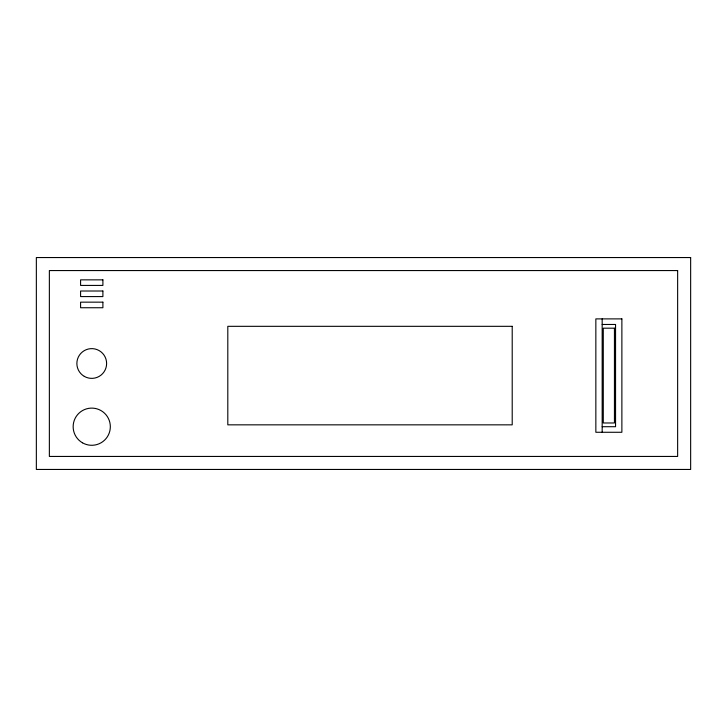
<?xml version="1.0" encoding="UTF-8"?>
<svg xmlns="http://www.w3.org/2000/svg" width="727" height="727" viewBox="0 0 727 727"><rect width="100%" height="100%" fill="white"/><g stroke="black" fill="none" stroke-linecap="round" stroke-linejoin="round"><path stroke-width="1.09" d="M602.174 432.274L602.174 318.889M602.174 324.469L615.551 324.469L615.551 426.704L602.174 426.704M690.65 257.549L36.35 257.549L36.35 469.451L690.65 469.451L690.65 257.549M677.637 270.562L49.363 270.562L49.363 456.438L677.637 456.438L677.637 270.562M102.898 279.85L80.588 279.85L80.588 285.429L102.898 285.429L102.898 279.85M102.898 291.009L80.588 291.009L80.588 296.58L102.898 296.58L102.898 291.009M102.898 302.159L80.588 302.159L80.588 307.739L102.898 307.739L102.898 302.159M621.876 318.889L595.849 318.889L595.849 432.274L621.876 432.274L621.876 318.889M512.208 326.323L227.805 326.323L227.805 424.841L512.208 424.841L512.208 326.323M614.442 328.186L603.283 328.186L603.283 422.978L614.442 422.978L614.442 328.186M84.305 376.377A14.867 14.867 0 0 0 106.615 363.5A14.867 14.867 0 0 0 84.305 350.623A14.867 14.867 0 0 0 84.305 376.377M82.451 442.798A18.584 18.584 0 0 0 110.331 426.704A18.584 18.584 0 0 0 82.451 410.601A18.584 18.584 0 0 0 82.451 442.798"/></g></svg>
